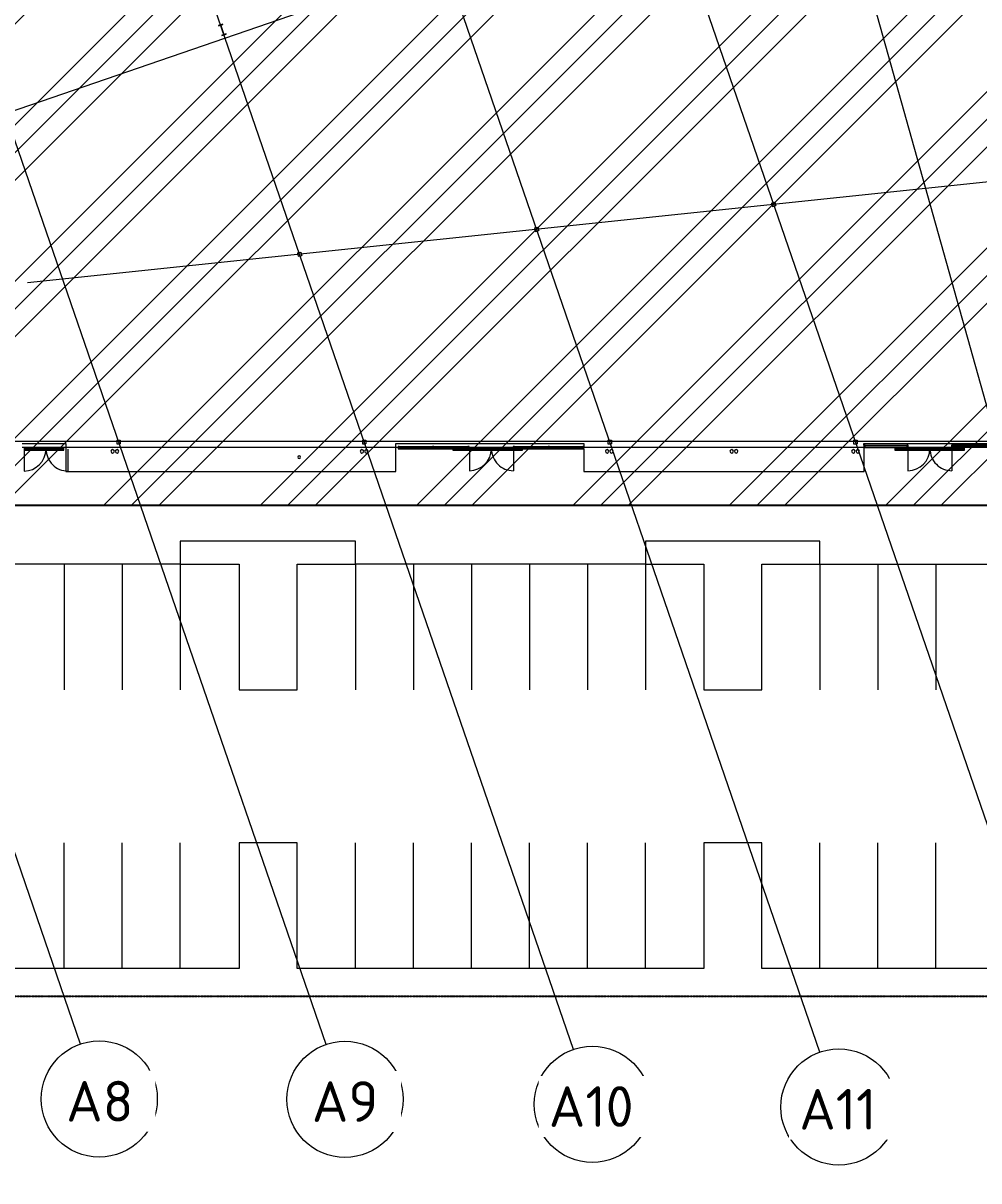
# Model space of a CAD drawing. Header units: millimetres. Extents: x 674 to 609626, y -20132 to 4061356.
# Drawn here: x 456017 to 497170, y 3937995 to 3987845 of the extents above; entities that cross this region are included whole.
import ezdxf

# ---------------------------------------------------------------- set-up
doc = ezdxf.new("R2010")
doc.units = ezdxf.units.MM
for name, pattern in [('AEC_Double Dash', [39, 15, -4, 6, -4, 6, -4]), ('Boundary', [16, 5, -2, 5, -2, 0, -2]), ('Hidden', [6, 4, -2]), ('Hidden_2_', [4, 3, -1])]:
    doc.linetypes.add(name, pattern=pattern)
for name, color, linetype, lineweight in [('A-000-M_MASS', 13, 'Continuous', 25), ('A-000-MH_MASS', 13, 'Hidden_2_', 25), ('A-010-M_LINE', 90, 'Continuous', 18), ('A-214-M_CURT_WALL', 52, 'Continuous', 13), ('A-215-M_CURT_PANEL', 51, 'Continuous', 13), ('A-230-M_FLOOR', 192, 'Continuous', 13), ('A-325-M_DOOR', 31, 'Continuous', 13), ('A-325-M_DOOR_PANEL', 31, 'Continuous', 13), ('C-910-M_SITE_BOUND', 91, 'Boundary', 25), ('F-670-M_FSP', 13, 'Continuous', 13), ('M-520-M_DRAINAGE_FW', 2, 'Continuous', 13), ('S-280-M_COLUMN', 52, 'Continuous', 13), ('S-280-M_STRUCT_FRAME', 12, 'Continuous', 13), ('Z-030-M_GRID', 191, 'Continuous', 13), ('Z-033_T_GRIDREF', 31, 'Continuous', 13), ('Z-060-M_DETAIL', 92, 'Continuous', 25)]:
    doc.layers.add(name, color=color, linetype=linetype, lineweight=lineweight)
doc.styles.add('ISOCPEUR_2', font='isocpeur.ttf', dxfattribs={"height": 1750})

# ---------------------------------------------------------------- blocks, each defined once
blk = doc.blocks.new('Family - ___-240017-S0_021 - ROOF LOADING PLAN')
at = {"layer": 'C-910-M_SITE_BOUND', "color": 21, "linetype": 'AEC_Double Dash', "lineweight": 5}
blk.add_line((-2400034, 3945944), (-2257301, 3945944), dxfattribs=at)
blk = doc.blocks.new('SHS-Square Hollow Section-Column - 150x150xSHS-3248346-S0_021 - ROOF LOADING PLAN')
at = {"layer": 'S-280-M_COLUMN', "lineweight": 5}
for p, q in [((-75, 75), (-75, -75)), ((-75, 75), (75, 75)), ((75, 75), (75, -75)), ((-75, -75), (75, -75))]:
    blk.add_line(p, q, dxfattribs=at)
blk = doc.blocks.new('SHS-Square Hollow Section-Column - 150x150xSHS-3248347-S0_021 - ROOF LOADING PLAN')
at = {"layer": 'S-280-M_COLUMN', "lineweight": 5}
for p, q in [((-75, 75), (-75, -75)), ((-75, 75), (75, 75)), ((75, 75), (75, -75)), ((-75, -75), (75, -75))]:
    blk.add_line(p, q, dxfattribs=at)
blk = doc.blocks.new('SHS-Square Hollow Section-Column - 150x150xSHS-3248349-S0_021 - ROOF LOADING PLAN')
at = {"layer": 'S-280-M_COLUMN', "lineweight": 5}
for p, q in [((-75, 75), (-75, -75)), ((-75, 75), (75, 75)), ((75, 75), (75, -75)), ((-75, -75), (75, -75))]:
    blk.add_line(p, q, dxfattribs=at)
blk = doc.blocks.new('SHS-Square Hollow Section-Column - 150x150xSHS-3248350-S0_021 - ROOF LOADING PLAN')
at = {"layer": 'S-280-M_COLUMN', "lineweight": 5}
for p, q in [((-75, 75), (-75, -75)), ((-75, 75), (75, 75)), ((75, 75), (75, -75)), ((-75, -75), (75, -75))]:
    blk.add_line(p, q, dxfattribs=at)
blk = doc.blocks.new('System Panel - Glazed-3113319-S0_021 - ROOF LOADING PLAN')
at = {"layer": 'A-215-M_CURT_PANEL', "lineweight": 5}
for p, q in [((716, 50), (-716, 50)), ((-716, 50), (-716, 25)), ((-716, 25), (716, 25)), ((716, 25), (716, 50))]:
    blk.add_line(p, q, dxfattribs=at)
blk = doc.blocks.new('Rectangular Mullion - 50x100mm-3113315-S0_021 - ROOF LOADING PLAN')
at = {"layer": 'A-214-M_CURT_WALL', "lineweight": 5}
for p, q in [((-2346001, 3969618), (-2344569, 3969618)), ((-2346001, 3969518), (-2344569, 3969518))]:
    blk.add_line(p, q, dxfattribs=at)
blk = doc.blocks.new('Rectangular Mullion - 50x100mm-1447016-S0_021 - ROOF LOADING PLAN')
at = {"layer": 'A-214-M_CURT_WALL', "lineweight": 5}
for p, q in [((-50, 50), (0, 50)), ((-50, -50), (-50, 50)), ((0, 50), (0, -50)), ((0, -50), (-50, -50))]:
    blk.add_line(p, q, dxfattribs=at)
blk = doc.blocks.new('Rectangular Mullion - 50x100mm-1425435-S0_021 - ROOF LOADING PLAN')
at = {"layer": 'A-214-M_CURT_WALL', "lineweight": 5}
for p, q in [((0, 50), (-50, 50)), ((-50, 50), (-50, -50)), ((0, -50), (0, 50)), ((-50, -50), (0, -50))]:
    blk.add_line(p, q, dxfattribs=at)
blk = doc.blocks.new('System Panel - Glazed-3113320-S0_021 - ROOF LOADING PLAN')
at = {"layer": 'A-215-M_CURT_PANEL', "lineweight": 5}
for p, q in [((730, 49.5), (-730, 49.5)), ((-730, 49.5), (-730, 24.5)), ((-730, 24.5), (730, 24.5)), ((730, 24.5), (730, 49.5))]:
    blk.add_line(p, q, dxfattribs=at)
blk = doc.blocks.new('System Panel - Glazed-3113297-S0_021 - ROOF LOADING PLAN')
at = {"layer": 'A-215-M_CURT_PANEL', "lineweight": 5}
for p, q in [((734, 50), (-734, 50)), ((-734, 50), (-734, 25)), ((-734, 25), (734, 25)), ((734, 25), (734, 50))]:
    blk.add_line(p, q, dxfattribs=at)
blk = doc.blocks.new('System Panel - Glazed-3113298-S0_021 - ROOF LOADING PLAN')
at = {"layer": 'A-215-M_CURT_PANEL', "lineweight": 5}
for p, q in [((720, 49), (-720, 49)), ((-720, 49), (-720, 24)), ((-720, 24), (720, 24)), ((720, 24), (720, 49))]:
    blk.add_line(p, q, dxfattribs=at)
blk = doc.blocks.new('Rectangular Mullion - 50x100mm-3113316-S0_021 - ROOF LOADING PLAN')
at = {"layer": 'A-214-M_CURT_WALL', "lineweight": 5}
for p, q in [((-2347511, 3969618), (-2346051, 3969618)), ((-2347511, 3969518), (-2346051, 3969518))]:
    blk.add_line(p, q, dxfattribs=at)
blk = doc.blocks.new('Rectangular Mullion - 50x100mm-3113293-S0_021 - ROOF LOADING PLAN')
at = {"layer": 'A-214-M_CURT_WALL', "lineweight": 5}
for p, q in [((-2350979, 3969618), (-2349511, 3969618)), ((-2350979, 3969518), (-2349511, 3969518))]:
    blk.add_line(p, q, dxfattribs=at)
blk = doc.blocks.new('Rectangular Mullion - 50x100mm-3113294-S0_021 - ROOF LOADING PLAN')
at = {"layer": 'A-214-M_CURT_WALL', "lineweight": 5}
for p, q in [((-2352469, 3969618), (-2351029, 3969618)), ((-2352469, 3969518), (-2351029, 3969518))]:
    blk.add_line(p, q, dxfattribs=at)
blk = doc.blocks.new('Rectangular Mullion - 50x100mm-1425432-S0_021 - ROOF LOADING PLAN')
at = {"layer": 'A-214-M_CURT_WALL', "lineweight": 5}
for p, q in [((-25, 50), (25, 50)), ((-25, -50), (-25, 50)), ((25, 50), (25, -50)), ((25, -50), (-25, -50))]:
    blk.add_line(p, q, dxfattribs=at)
blk = doc.blocks.new('X_Door-Panel-Hinge-Standard - Standard-3272678-S0_021 - ROOF LOADING PLAN')
at = {"layer": 'A-325-M_DOOR', "lineweight": 5}
blk.add_arc((-485, 20), 945, 360, 90, dxfattribs=at)
at = {"layer": 'A-325-M_DOOR_PANEL', "lineweight": 5}
blk.add_line((-485, 20), (-485, 965), dxfattribs=at)
blk = doc.blocks.new('Downpipe - L Spreader - Default-3252573-S0_021 - ROOF LOADING PLAN')
at = {"layer": 'M-520-M_DRAINAGE_FW', "lineweight": 5}
for start, end in [(0, 180), (180, 0)]:
    blk.add_arc((-40, 150), 75, start, end, dxfattribs=at)
blk = doc.blocks.new('Downpipe - L Spreader - Default-3252574-S0_021 - ROOF LOADING PLAN')
at = {"layer": 'M-520-M_DRAINAGE_FW', "lineweight": 5}
for start, end in [(0, 180), (180, 0)]:
    blk.add_arc((-40, 150), 75, start, end, dxfattribs=at)
blk = doc.blocks.new('Downpipe - L Spreader - Default-3252578-S0_021 - ROOF LOADING PLAN')
at = {"layer": 'M-520-M_DRAINAGE_FW', "lineweight": 5}
for start, end in [(0, 180), (180, 0)]:
    blk.add_arc((-40, 150), 75, start, end, dxfattribs=at)
blk = doc.blocks.new('Downpipe - L Spreader - Default-3252579-S0_021 - ROOF LOADING PLAN')
at = {"layer": 'M-520-M_DRAINAGE_FW', "lineweight": 5}
for start, end in [(0, 180), (180, 0)]:
    blk.add_arc((-40, 150), 75, start, end, dxfattribs=at)
blk = doc.blocks.new('Downpipe - L Spreader - Default-3252582-S0_021 - ROOF LOADING PLAN')
at = {"layer": 'M-520-M_DRAINAGE_FW', "lineweight": 5}
for start, end in [(0, 180), (180, 0)]:
    blk.add_arc((-40, 150), 75, start, end, dxfattribs=at)
blk = doc.blocks.new('X_Door-Panel-Hinge-Standard - Standard-2513151-S0_021 - ROOF LOADING PLAN')
at = {"layer": 'A-325-M_DOOR', "lineweight": 5}
blk.add_arc((-485, 20), 945, 360, 90, dxfattribs=at)
at = {"layer": 'A-325-M_DOOR_PANEL', "lineweight": 5}
blk.add_line((-485, 20), (-485, 965), dxfattribs=at)
blk = doc.blocks.new('SHS-Square Hollow Section-Column - 150x150xSHS-3248351-S0_021 - ROOF LOADING PLAN')
at = {"layer": 'S-280-M_COLUMN', "lineweight": 5}
for p, q in [((-75, 75), (-75, -75)), ((-75, 75), (75, 75)), ((75, 75), (75, -75)), ((-75, -75), (75, -75))]:
    blk.add_line(p, q, dxfattribs=at)
blk = doc.blocks.new('SHS-Square Hollow Section-Column - 150x150xSHS-3248352-S0_021 - ROOF LOADING PLAN')
at = {"layer": 'S-280-M_COLUMN', "lineweight": 5}
for p, q in [((-75, 75), (-75, -75)), ((-75, 75), (75, 75)), ((75, 75), (75, -75)), ((-75, -75), (75, -75))]:
    blk.add_line(p, q, dxfattribs=at)
blk = doc.blocks.new('SHS-Square Hollow Section-Column - 150x150xSHS-3248353-S0_021 - ROOF LOADING PLAN')
at = {"layer": 'S-280-M_COLUMN', "lineweight": 5}
for p, q in [((-75, 75), (-75, -75)), ((-75, 75), (75, 75)), ((75, 75), (75, -75)), ((-75, -75), (75, -75))]:
    blk.add_line(p, q, dxfattribs=at)
blk = doc.blocks.new('X_Door-Panel-Hinge-Standard - Standard-3272745-S0_021 - ROOF LOADING PLAN')
at = {"layer": 'A-325-M_DOOR', "lineweight": 5}
blk.add_arc((-485, -20), 945, 270, 0, dxfattribs=at)
at = {"layer": 'A-325-M_DOOR_PANEL', "lineweight": 5}
blk.add_line((-485, -20), (-485, -965), dxfattribs=at)
blk = doc.blocks.new('System Panel - Glazed-1459856-S0_021 - ROOF LOADING PLAN')
at = {"layer": 'A-215-M_CURT_PANEL', "lineweight": 5}
for p, q in [((900, 49.5), (-900, 49.5)), ((-900, 49.5), (-900, 24.5)), ((-900, 24.5), (900, 24.5)), ((900, 24.5), (900, 49.5))]:
    blk.add_line(p, q, dxfattribs=at)
blk = doc.blocks.new('Rectangular Mullion - 50x100mm-1459855-S0_021 - ROOF LOADING PLAN')
at = {"layer": 'A-214-M_CURT_WALL', "lineweight": 5}
for p, q in [((-2332409, 3969668), (-2330609, 3969668)), ((-2332409, 3969568), (-2330609, 3969568))]:
    blk.add_line(p, q, dxfattribs=at)
blk = doc.blocks.new('System Panel - Glazed-1425433-S0_021 - ROOF LOADING PLAN')
at = {"layer": 'A-215-M_CURT_PANEL', "lineweight": 5}
for p, q in [((950, 50), (-950, 50)), ((-950, 50), (-950, 25)), ((-950, 25), (950, 25)), ((950, 25), (950, 50))]:
    blk.add_line(p, q, dxfattribs=at)
blk = doc.blocks.new('Rectangular Mullion - 50x100mm-1215462-S0_021 - ROOF LOADING PLAN')
at = {"layer": 'A-214-M_CURT_WALL', "lineweight": 5}
for p, q in [((-2326743, 3969668), (-2328643, 3969668)), ((-2326743, 3969568), (-2328643, 3969568))]:
    blk.add_line(p, q, dxfattribs=at)
blk = doc.blocks.new('aba - Plumbing Fixtures - Strip Drain - Stormtech - Custom Ass - FLW003 _Doors_-V84-S0_021 - ROOF LOADING PLAN')
at = {"layer": 'A-000-M_MASS', "lineweight": 5}
blk.add_circle((0, -95), 30, dxfattribs=at)
at = {"layer": 'A-000-MH_MASS', "linetype": 'Hidden', "lineweight": 5}
blk.add_line((0, 10), (0, -3010), dxfattribs=at)
at = {"layer": 'M-520-M_DRAINAGE_FW', "lineweight": 5}
for p, q in [((-41, 0), (-38, 0)), ((-41, 0), (-41, -3000)), ((-38, -3000), (-38, 0)), ((0, 0), (0, -3000)), ((38, 0), (38, -3000)), ((-38, -3000), (-41, -3000))]:
    blk.add_line(p, q, dxfattribs=at)
blk = doc.blocks.new('aba - Plumbing Fixtures - Strip Drain - Stormtech - Custom Ass - FLW003 _Doors_-V85-S0_021 - ROOF LOADING PLAN')
at = {"layer": 'A-000-M_MASS', "lineweight": 5}
blk.add_arc((0, -95), 30, 43.8153, 316.1847, dxfattribs=at)
at = {"layer": 'A-000-MH_MASS', "linetype": 'Hidden', "lineweight": 5}
blk.add_line((0, 10), (0, -3010), dxfattribs=at)
at = {"layer": 'M-520-M_DRAINAGE_FW', "lineweight": 5}
for p, q in [((-41, 0), (-38, 0)), ((-41, 0), (-41, -3000)), ((-38, -3000), (-38, 0)), ((0, 0), (0, -3000)), ((38, -700), (38, -2600)), ((-38, -3000), (-41, -3000))]:
    blk.add_line(p, q, dxfattribs=at)
blk = doc.blocks.new('aba - Plumbing Fixtures - Strip Drain - Stormtech - Custom Ass - FLW003 _Doors_-2513568-S0_021 - ROOF LOADING PLAN')
at = {"layer": 'A-000-M_MASS', "lineweight": 5}
blk.add_circle((0, -95), 30, dxfattribs=at)
at = {"layer": 'A-000-MH_MASS', "linetype": 'Hidden', "lineweight": 5}
blk.add_line((0, 10), (0, -1710), dxfattribs=at)
at = {"layer": 'M-520-M_DRAINAGE_FW', "lineweight": 5}
for p, q in [((-41, 0), (-38, 0)), ((-41, 0), (-41, -1700)), ((-38, -1700), (-38, 0)), ((0, 0), (0, -1700)), ((38, 0), (38, -1700)), ((-38, -1700), (-41, -1700))]:
    blk.add_line(p, q, dxfattribs=at)
blk = doc.blocks.new('Downpipe - L Spreader - Default-V87-S0_021 - ROOF LOADING PLAN')
at = {"layer": 'M-520-M_DRAINAGE_FW', "lineweight": 5}
for start, end in [(0, 180), (180, 0)]:
    blk.add_arc((-40, 150), 75, start, end, dxfattribs=at)
blk = doc.blocks.new('Downpipe - L Spreader - Default-V88-S0_021 - ROOF LOADING PLAN')
at = {"layer": 'M-520-M_DRAINAGE_FW', "lineweight": 5}
for start, end in [(0, 180), (180, 0)]:
    blk.add_arc((-40, 150), 75, start, end, dxfattribs=at)
blk = doc.blocks.new('Downpipe - L Spreader - Default-V91-S0_021 - ROOF LOADING PLAN')
at = {"layer": 'M-520-M_DRAINAGE_FW', "lineweight": 5}
for start, end in [(0, 180), (180, 0)]:
    blk.add_arc((-40, 150), 75, start, end, dxfattribs=at)
blk = doc.blocks.new('Downpipe - L Spreader - Default-V92-S0_021 - ROOF LOADING PLAN')
at = {"layer": 'M-520-M_DRAINAGE_FW', "lineweight": 5}
for start, end in [(0, 180), (180, 0)]:
    blk.add_arc((-40, 150), 75, start, end, dxfattribs=at)
blk = doc.blocks.new('Downpipe - L Spreader - Default-V94-S0_021 - ROOF LOADING PLAN')
at = {"layer": 'M-520-M_DRAINAGE_FW', "lineweight": 5}
for start, end in [(0, 180), (180, 0)]:
    blk.add_arc((-40, 150), 75, start, end, dxfattribs=at)
blk = doc.blocks.new('Hydrant_double14 - Hydrant_double-1559908-S0_021 - ROOF LOADING PLAN')
at = {"layer": 'F-670-M_FSP', "lineweight": 5}
for start, end in [(19.0004, 199.0004), (199.0004, 19.0004)]:
    blk.add_arc((-2397820, 3973209), 60, start, end, dxfattribs=at)
blk = doc.blocks.new('Structural Framing 50 - Structural Framing 1-1640149-S0_021 - ROOF LOADING PLAN')
at = {"layer": 'S-280-M_STRUCT_FRAME', "lineweight": 5}
for p, q in [((-2372852, 4024906), (-2373020, 4024848)), ((-2373020, 4024848), (-2373016, 4024835)), ((-2373016, 4024835), (-2372946, 4024859)), ((-2372932, 4024852), (-2372816, 4024514)), ((-2372808, 4024517), (-2372925, 4024855)), ((-2372918, 4024869), (-2372848, 4024893)), ((-2372823, 4024500), (-2372892, 4024476)), ((-2372892, 4024476), (-2372888, 4024464)), ((-2372888, 4024464), (-2372720, 4024522)), ((-2372848, 4024893), (-2372852, 4024906)), ((-2372724, 4024534), (-2372794, 4024510)), ((-2372720, 4024522), (-2372724, 4024534)), ((-2360069, 3987800), (-2360248, 3987738)), ((-2360248, 3987738), (-2360244, 3987726)), ((-2360244, 3987726), (-2360169, 3987752)), ((-2360155, 3987745), (-2360023, 3987361)), ((-2360015, 3987364), (-2360147, 3987747)), ((-2360140, 3987762), (-2360065, 3987788)), ((-2360065, 3987788), (-2360069, 3987800)), ((-2360030, 3987346), (-2360105, 3987321)), ((-2360105, 3987321), (-2360101, 3987309)), ((-2360101, 3987309), (-2359921, 3987370)), ((-2359925, 3987382), (-2360000, 3987357)), ((-2359921, 3987370), (-2359925, 3987382))]:
    blk.add_line(p, q, dxfattribs=at)
for centre, start, end in [((-2372943, 4024849), 19.0004, 109.0004), ((-2372914, 4024859), 109.0004, 199.0004), ((-2372826, 4024511), 289.0004, 19.0004), ((-2372797, 4024521), 199.0004, 289.0004), ((-2360166, 3987741), 19.0004, 109.0004), ((-2360136, 3987751), 109.0004, 199.0004), ((-2360033, 3987357), 289.0004, 19.0004), ((-2360004, 3987367), 199.0004, 289.0004)]:
    blk.add_arc(centre, 11.4, start, end, dxfattribs=at)
blk = doc.blocks.new('X_Door-Panel-Hinge-Standard - Standard-2513084-S0_021 - ROOF LOADING PLAN')
at = {"layer": 'A-325-M_DOOR', "lineweight": 5}
blk.add_arc((-485, -20), 945, 270, 0, dxfattribs=at)
at = {"layer": 'A-325-M_DOOR_PANEL', "lineweight": 5}
blk.add_line((-485, -20), (-485, -965), dxfattribs=at)
blk = doc.blocks.new('25021-APA-ZZ-ZZ-M3-AR-000001_V3_rvt-2-S0_021 - ROOF LOADING PLAN')
at = {"layer": 'A-010-M_LINE', "lineweight": 5}
for p, q in [((-2366896, 3964544), (-2366896, 3959144)), ((-2364396, 3964544), (-2364396, 3959144)), ((-2361896, 3964544), (-2361896, 3959144)), ((-2354358, 3964544), (-2354358, 3959144)), ((-2351858, 3964544), (-2351858, 3959144)), ((-2349358, 3964544), (-2349358, 3959144)), ((-2346858, 3964544), (-2346858, 3959144)), ((-2344358, 3964544), (-2344358, 3959144)), ((-2341858, 3964544), (-2341858, 3959144)), ((-2334358, 3964544), (-2334358, 3959144)), ((-2331858, 3964544), (-2331858, 3959144)), ((-2329358, 3964544), (-2329358, 3959144)), ((-2366896, 3947144), (-2366896, 3952544)), ((-2364396, 3947144), (-2364396, 3952544)), ((-2361896, 3947144), (-2361896, 3952544)), ((-2354358, 3947144), (-2354358, 3952544)), ((-2351858, 3947144), (-2351858, 3952544)), ((-2349358, 3947144), (-2349358, 3952544)), ((-2346858, 3947144), (-2346858, 3952544)), ((-2344358, 3947144), (-2344358, 3952544)), ((-2341858, 3947144), (-2341858, 3952544)), ((-2334358, 3947144), (-2334358, 3952544)), ((-2331858, 3947144), (-2331858, 3952544)), ((-2329358, 3947144), (-2329358, 3952544))]:
    blk.add_line(p, q, dxfattribs=at)
at = {"layer": 'A-230-M_FLOOR', "lineweight": 5}
for p, q in [((-2368710, 3969738), (-2366824, 3969738)), ((-2368700, 3969588), (-2366824, 3969588)), ((-2366824, 3969738), (-2366824, 3969588)), ((-2366824, 3969588), (-2366824, 3969085)), ((-2366824, 3969588), (-2352609, 3969588)), ((-2352609, 3969588), (-2352609, 3969738)), ((-2352609, 3969738), (-2344519, 3969738)), ((-2352609, 3969588), (-2352519, 3969588)), ((-2352609, 3968841), (-2352609, 3969588)), ((-2349461, 3969588), (-2347561, 3969588)), ((-2344519, 3969738), (-2344519, 3969618)), ((-2344519, 3969588), (-2332459, 3969588)), ((-2332459, 3969668), (-2332459, 3969738)), ((-2332459, 3969738), (-2321993, 3969738)), ((-2330559, 3969588), (-2328693, 3969588)), ((-2368615, 3969544), (-2368615, 3969465)), ((-2366915, 3969544), (-2368615, 3969544)), ((-2366915, 3969465), (-2366915, 3969544)), ((-2366824, 3969085), (-2366824, 3968544)), ((-2350161, 3969518), (-2350161, 3969465)), ((-2347561, 3969544), (-2349461, 3969544)), ((-2347161, 3969465), (-2347161, 3969518)), ((-2344519, 3969518), (-2344519, 3968703)), ((-2332446, 3968544), (-2332446, 3969568)), ((-2331122, 3969544), (-2331122, 3969465)), ((-2328122, 3969544), (-2331122, 3969544)), ((-2328122, 3969465), (-2328122, 3969544)), ((-2352609, 3968544), (-2352609, 3968841)), ((-2344519, 3968703), (-2344519, 3968544)), ((-2366824, 3968544), (-2352609, 3968544)), ((-2344519, 3968544), (-2335255, 3968544)), ((-2335255, 3968544), (-2332446, 3968544)), ((-2361896, 3965544), (-2361896, 3964544)), ((-2354358, 3965544), (-2361896, 3965544)), ((-2354358, 3964544), (-2354358, 3965544)), ((-2341858, 3965544), (-2341858, 3964544)), ((-2334358, 3965544), (-2341858, 3965544)), ((-2334358, 3964544), (-2334358, 3965544)), ((-2361896, 3964544), (-2374396, 3964544)), ((-2361896, 3964544), (-2359358, 3964544)), ((-2359358, 3964544), (-2359358, 3959144)), ((-2356858, 3964544), (-2354358, 3964544)), ((-2356858, 3959144), (-2356858, 3964544)), ((-2341858, 3964544), (-2354358, 3964544)), ((-2341858, 3964544), (-2339358, 3964544)), ((-2339358, 3964544), (-2339358, 3959144)), ((-2336858, 3964544), (-2319358, 3964544)), ((-2336858, 3959144), (-2336858, 3964544)), ((-2359358, 3959144), (-2356858, 3959144)), ((-2339358, 3959144), (-2336858, 3959144)), ((-2356858, 3952544), (-2359358, 3952544)), ((-2359358, 3952544), (-2359358, 3947144)), ((-2356858, 3947144), (-2356858, 3952544)), ((-2336858, 3952544), (-2339358, 3952544)), ((-2339358, 3952544), (-2339358, 3947144)), ((-2336858, 3947144), (-2336858, 3952544)), ((-2359358, 3947144), (-2376858, 3947144)), ((-2339358, 3947144), (-2356858, 3947144)), ((-2319358, 3947144), (-2336858, 3947144))]:
    blk.add_line(p, q, dxfattribs=at)
at = {"layer": 'A-214-M_CURT_WALL', "color": 253, "lineweight": 5, "extrusion": (0, 0, -1)}
for name, p in [('Rectangular Mullion - 50x100mm-1447016-S0_021 - ROOF LOADING PLAN', (2352519, 3969568)), ('Rectangular Mullion - 50x100mm-1425432-S0_021 - ROOF LOADING PLAN', (2351004, 3969568)), ('Rectangular Mullion - 50x100mm-1425432-S0_021 - ROOF LOADING PLAN', (2349486, 3969568)), ('Rectangular Mullion - 50x100mm-1425432-S0_021 - ROOF LOADING PLAN', (2347536, 3969568)), ('Rectangular Mullion - 50x100mm-1425432-S0_021 - ROOF LOADING PLAN', (2346026, 3969568)), ('Rectangular Mullion - 50x100mm-1447016-S0_021 - ROOF LOADING PLAN', (2332459, 3969618))]:
    blk.add_blockref(name, p, dxfattribs=at)
at = {"layer": 'A-214-M_CURT_WALL', "color": 253, "lineweight": 5}
for name, p in [('Rectangular Mullion - 50x100mm-3113294-S0_021 - ROOF LOADING PLAN', (0, 0)), ('Rectangular Mullion - 50x100mm-3113293-S0_021 - ROOF LOADING PLAN', (0, 0)), ('Rectangular Mullion - 50x100mm-3113316-S0_021 - ROOF LOADING PLAN', (0, 0)), ('Rectangular Mullion - 50x100mm-3113315-S0_021 - ROOF LOADING PLAN', (0, 0)), ('Rectangular Mullion - 50x100mm-1425435-S0_021 - ROOF LOADING PLAN', (-2344519, 3969568)), ('Rectangular Mullion - 50x100mm-1459855-S0_021 - ROOF LOADING PLAN', (0, 0)), ('Rectangular Mullion - 50x100mm-1425435-S0_021 - ROOF LOADING PLAN', (-2330559, 3969618)), ('Rectangular Mullion - 50x100mm-1215462-S0_021 - ROOF LOADING PLAN', (0, 0))]:
    blk.add_blockref(name, p, dxfattribs=at)
at = {"layer": 'A-214-M_CURT_WALL', "color": 253, "lineweight": 5, "rotation": 180}
blk.add_blockref('Rectangular Mullion - 50x100mm-1425435-S0_021 - ROOF LOADING PLAN', (-2328693, 3969618), dxfattribs=at)
at = {"layer": 'A-215-M_CURT_PANEL', "color": 253, "lineweight": 5, "rotation": 180}
for name, p in [('System Panel - Glazed-1459856-S0_021 - ROOF LOADING PLAN', (-2331509, 3969618)), ('System Panel - Glazed-3113298-S0_021 - ROOF LOADING PLAN', (-2351749, 3969568)), ('System Panel - Glazed-3113297-S0_021 - ROOF LOADING PLAN', (-2350245, 3969568)), ('System Panel - Glazed-3113320-S0_021 - ROOF LOADING PLAN', (-2346781, 3969568)), ('System Panel - Glazed-3113319-S0_021 - ROOF LOADING PLAN', (-2345285, 3969568))]:
    blk.add_blockref(name, p, dxfattribs=at)
at = {"layer": 'A-215-M_CURT_PANEL', "color": 253, "lineweight": 5}
blk.add_blockref('System Panel - Glazed-1425433-S0_021 - ROOF LOADING PLAN', (-2327693, 3969618), dxfattribs=at)
at = {"layer": 'A-325-M_DOOR', "color": 253, "lineweight": 5}
for name, p in [('X_Door-Panel-Hinge-Standard - Standard-2513084-S0_021 - ROOF LOADING PLAN', (-2368138, 3969523)), ('X_Door-Panel-Hinge-Standard - Standard-3272745-S0_021 - ROOF LOADING PLAN', (-2348959, 3969538)), ('X_Door-Panel-Hinge-Standard - Standard-3272745-S0_021 - ROOF LOADING PLAN', (-2330077, 3969538))]:
    blk.add_blockref(name, p, dxfattribs=at)
at = {"layer": 'A-325-M_DOOR', "color": 253, "lineweight": 5, "rotation": 180}
for name, p in [('X_Door-Panel-Hinge-Standard - Standard-2513151-S0_021 - ROOF LOADING PLAN', (-2367216, 3969523)), ('X_Door-Panel-Hinge-Standard - Standard-3272678-S0_021 - ROOF LOADING PLAN', (-2348037, 3969538)), ('X_Door-Panel-Hinge-Standard - Standard-3272678-S0_021 - ROOF LOADING PLAN', (-2329155, 3969538))]:
    blk.add_blockref(name, p, dxfattribs=at)
at = {"layer": 'C-910-M_SITE_BOUND', "color": 253, "lineweight": 5}
blk.add_blockref('Family - ___-240017-S0_021 - ROOF LOADING PLAN', (0, 0), dxfattribs=at)
at = {"layer": 'F-670-M_FSP', "color": 253, "lineweight": 5, "rotation": 340.9995928797416}
blk.add_blockref('Hydrant_double14 - Hydrant_double-1559908-S0_021 - ROOF LOADING PLAN', (-1383172, -568243), dxfattribs=at)
at = {"layer": 'M-520-M_DRAINAGE_FW', "color": 253, "lineweight": 5}
for name, p, rotation in [('aba - Plumbing Fixtures - Strip Drain - Stormtech - Custom Ass - FLW003 _Doors_-2513568-S0_021 - ROOF LOADING PLAN', (-2368615, 3969503), 90), ('Downpipe - L Spreader - Default-V92-S0_021 - ROOF LOADING PLAN', (-2364848, 3969560), 180), ('Downpipe - L Spreader - Default-3252579-S0_021 - ROOF LOADING PLAN', (-2364658, 3969560), 180), ('Downpipe - L Spreader - Default-V91-S0_021 - ROOF LOADING PLAN', (-2354113, 3969560), 180), ('Downpipe - L Spreader - Default-3252578-S0_021 - ROOF LOADING PLAN', (-2353923, 3969560), 180), ('aba - Plumbing Fixtures - Strip Drain - Stormtech - Custom Ass - FLW003 _Doors_-V85-S0_021 - ROOF LOADING PLAN', (-2350161, 3969503), 90), ('Downpipe - L Spreader - Default-V87-S0_021 - ROOF LOADING PLAN', (-2343557, 3969560), 180), ('Downpipe - L Spreader - Default-3252573-S0_021 - ROOF LOADING PLAN', (-2343367, 3969560), 180), ('Downpipe - L Spreader - Default-V94-S0_021 - ROOF LOADING PLAN', (-2338191, 3969560), 180), ('Downpipe - L Spreader - Default-3252582-S0_021 - ROOF LOADING PLAN', (-2338001, 3969560), 180), ('Downpipe - L Spreader - Default-V88-S0_021 - ROOF LOADING PLAN', (-2332953, 3969560), 180), ('Downpipe - L Spreader - Default-3252574-S0_021 - ROOF LOADING PLAN', (-2332763, 3969560), 180), ('aba - Plumbing Fixtures - Strip Drain - Stormtech - Custom Ass - FLW003 _Doors_-V84-S0_021 - ROOF LOADING PLAN', (-2331122, 3969503), 90)]:
    blk.add_blockref(name, p, dxfattribs=dict(at, rotation=rotation))
at = {"layer": 'S-280-M_COLUMN', "color": 253, "lineweight": 5, "rotation": 13.99346909017837}
for name, p in [('SHS-Square Hollow Section-Column - 150x150xSHS-3248347-S0_021 - ROOF LOADING PLAN', (-2336346, 3980044)), ('SHS-Square Hollow Section-Column - 150x150xSHS-3248349-S0_021 - ROOF LOADING PLAN', (-2346553, 3978971)), ('SHS-Square Hollow Section-Column - 150x150xSHS-3248350-S0_021 - ROOF LOADING PLAN', (-2356760, 3977899))]:
    blk.add_blockref(name, p, dxfattribs=at)
at = {"layer": 'S-280-M_COLUMN', "color": 253, "lineweight": 5}
for name, p in [('SHS-Square Hollow Section-Column - 150x150xSHS-3248351-S0_021 - ROOF LOADING PLAN', (-2364557, 3969807)), ('SHS-Square Hollow Section-Column - 150x150xSHS-3248346-S0_021 - ROOF LOADING PLAN', (-2353981, 3969807)), ('SHS-Square Hollow Section-Column - 150x150xSHS-3248352-S0_021 - ROOF LOADING PLAN', (-2343405, 3969807)), ('SHS-Square Hollow Section-Column - 150x150xSHS-3248353-S0_021 - ROOF LOADING PLAN', (-2332828, 3969807))]:
    blk.add_blockref(name, p, dxfattribs=at)
at = {"layer": 'S-280-M_STRUCT_FRAME', "color": 253, "lineweight": 5}
blk.add_blockref('Structural Framing 50 - Structural Framing 1-1640149-S0_021 - ROOF LOADING PLAN', (0, 0), dxfattribs=at)
blk = doc.blocks.new('Family - ___-3870354-S0_021 - ROOF LOADING PLAN')
at = {"layer": 'C-910-M_SITE_BOUND'}
blk.add_line((-2401701, 3945944), (-2257301, 3945944), dxfattribs=at)
blk = doc.blocks.new('Grid - NRP_Grid-Head-320187-S0_021 - ROOF LOADING PLAN')
at = {"layer": 'Z-033_T_GRIDREF'}
blk.add_circle((0, 0), 5, dxfattribs=at)

msp = doc.modelspace()

# ---------------------------------------------------------------- hatches: boundary and pattern name
at = {"layer": 'Z-060-M_DETAIL', "lineweight": 18}
h = msp.add_hatch(dxfattribs=at)
h.set_pattern_fill('FP_46', color=171, style=0, pattern_type=2)
h.set_pattern_definition([(45, (2824679.3, 0), (-3367.596, 3367.596), []), (45, (2825870, 0), (0, 6735.192), []), (45, (2823488.7, 0), (0, 6735.192), [])])
h.paths.add_polyline_path([(521464, 3967087), (526642, 3967087), (519221, 3993545), (507838, 3995965), (506691, 3999297), (504772, 3998994), (498762, 4037109), (471347, 4030277), (477410, 4012394), (477108, 4012292), (470444, 4031644), (413822, 4012147), (429337, 3967087), (517392, 3967087)])

# ---------------------------------------------------------------- linework, layer by layer
at = {"layer": 'A-010-M_LINE', "lineweight": 25}
msp.add_line((429337, 3967087), (526642, 3967087), dxfattribs=at)
at = {"layer": 'Z-030-M_GRID'}
for p, q in [((505219, 3943857), (478090, 4040582)), ((500872, 3943629), (468151, 4038656)), ((490328, 3943536), (458696, 4035400)), ((479711, 3943654), (449241, 4032144)), ((469060, 3943870), (439785, 4028889)), ((458480, 3943882), (430330, 4025633)), ((485212, 3994255), (357495, 3950277)), ((531522, 3984583), (456207, 3976668)), ((426795, 3969847), (524069, 3969847))]:
    msp.add_line(p, q, dxfattribs=at)

# ---------------------------------------------------------------- block references
at = {"lineweight": 5}
msp.add_blockref('25021-APA-ZZ-ZZ-M3-AR-000001_V3_rvt-2-S0_021 - ROOF LOADING PLAN', (2824679, 0), dxfattribs=at)
at = {"layer": 'C-910-M_SITE_BOUND'}
msp.add_blockref('Family - ___-3870354-S0_021 - ROOF LOADING PLAN', (2824679, 0), dxfattribs=at)
at = {"layer": 'Z-033_T_GRIDREF'}
for p, xscale, yscale, zscale, rotation in [((459294, 3941518), 499.9999999999995, 499.9999999999995, 499.9999999999995, 19.00040712021557), ((469874, 3941506), 499.9999999999995, 499.9999999999995, 499.9999999999995, 19.00040712021616), ((480525, 3941290), 499.9999999999994, 499.9999999999994, 499.9999999999994, 19.00040712021568), ((491142, 3941173), 499.9999999999995, 499.9999999999995, 499.9999999999995, 19.00040712021541)]:
    msp.add_blockref('Grid - NRP_Grid-Head-320187-S0_021 - ROOF LOADING PLAN', p, dxfattribs=dict(at, xscale=xscale, yscale=yscale, zscale=zscale, rotation=rotation))

# ---------------------------------------------------------------- next in the draw order: texts
at = {"layer": 'Z-033_T_GRIDREF', "char_height": 1750, "attachment_point": 1, "style": 'ISOCPEUR_2', "bg_fill": 3, "box_fill_scale": 1.25, "bg_fill_color": 256, "bg_fill_true_color": 13158600, "bg_fill_transparency": 0}
for s, insert, width in [('A8', (457869, 3942298), 3407.17), ('A9', (468449, 3942286), 3407.17), ('A10', (478652, 3942070), 4489.45), ('A11', (489436, 3941952), 4088.61)]:
    msp.add_mtext(s, dxfattribs=dict(at, insert=insert, width=width))

doc.saveas('drawing.dxf')
